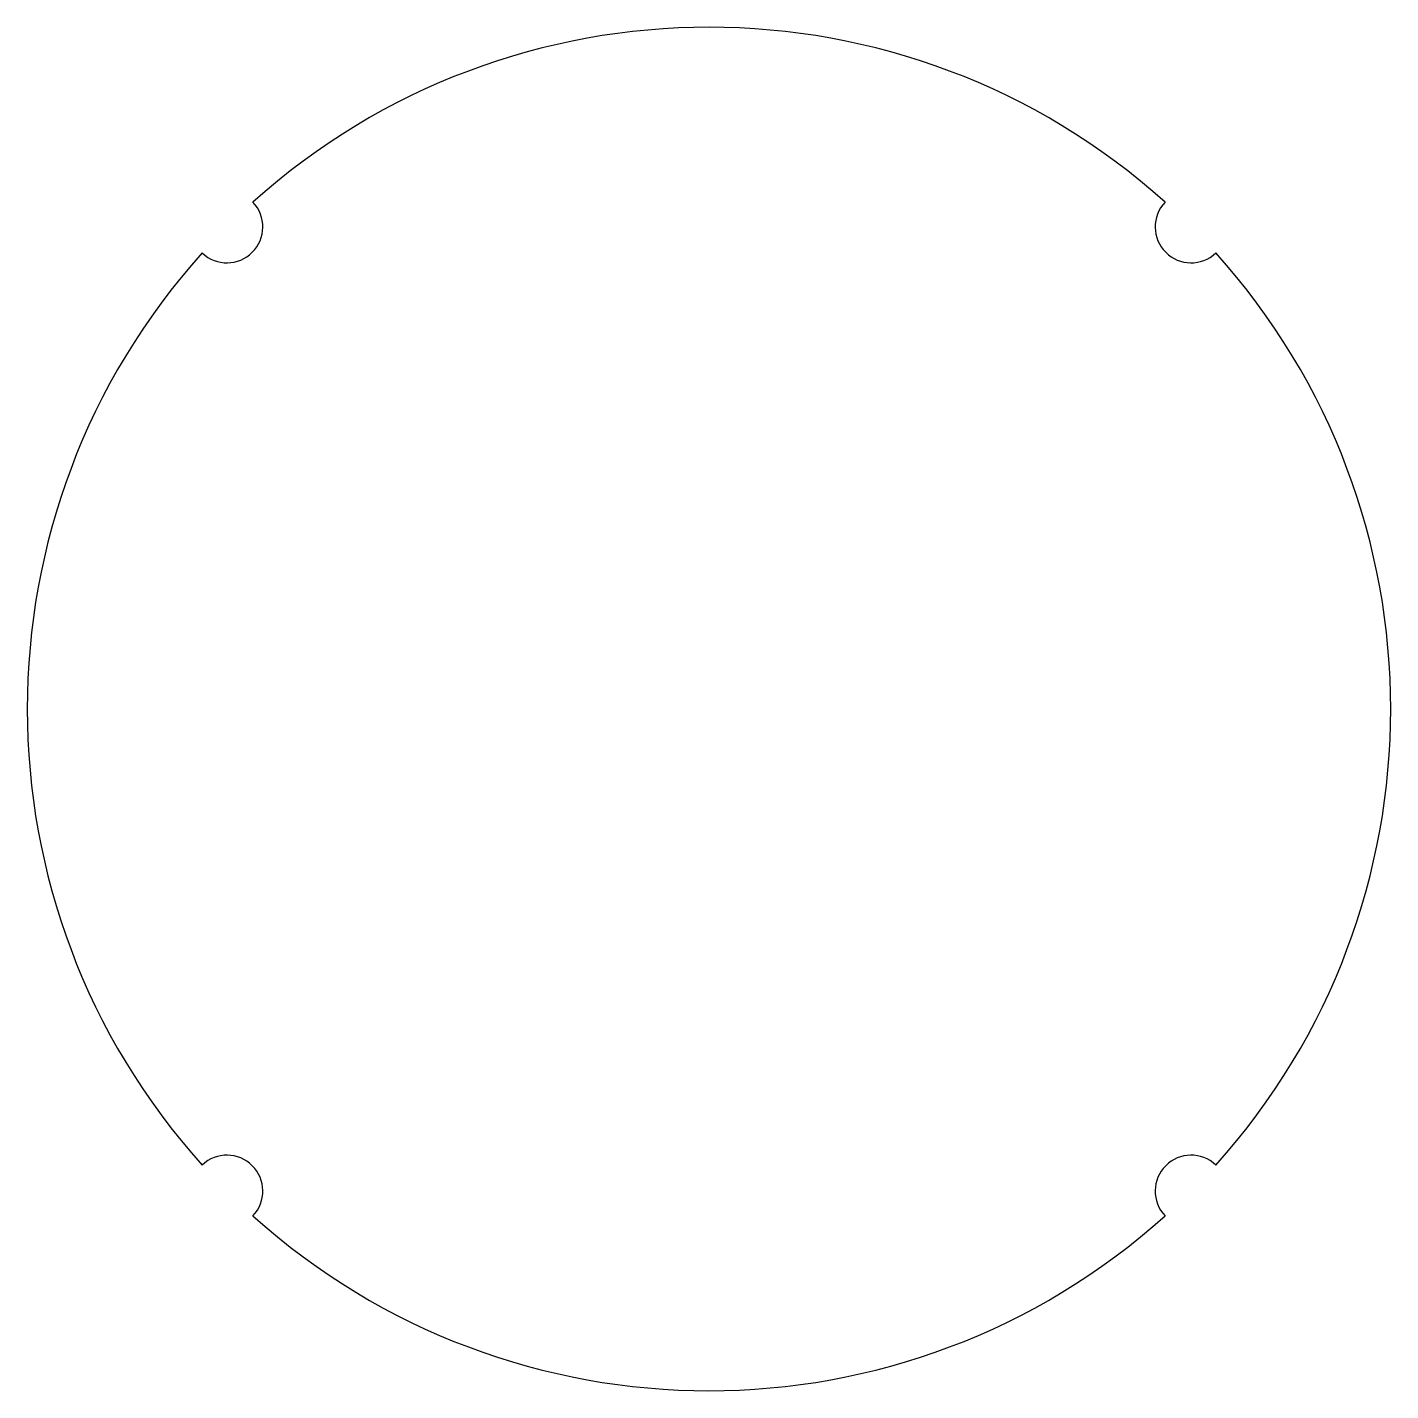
# Model space of a CAD drawing. Header units: millimetres. Extents: x -19 to 19, y -19 to 19.
import ezdxf

# ---------------------------------------------------------------- set-up
doc = ezdxf.new("R2010")
doc.units = ezdxf.units.MM
doc.layers.add('Sketch', color=7, linetype='CONTINUOUS')

msp = doc.modelspace()

# ---------------------------------------------------------------- linework, layer by layer
at = {"layer": 'Sketch'}
for centre, radius, start, end in [((0, 0), 19, 48.0159, 131.9841), ((-13.435, 13.435), 1, -133.492, 43.492), ((13.435, 13.435), 1, 136.508, -46.508), ((0, 0), 19, 138.0159, -138.0159), ((0, 0), 19, -41.9841, 41.9841), ((-13.435, -13.435), 1, -43.492, 133.492), ((13.435, -13.435), 1, 46.508, -136.508), ((0, 0), 19, -131.9841, -48.0159)]:
    msp.add_arc(centre, radius, start, end, dxfattribs=at)

doc.saveas('drawing.dxf')
